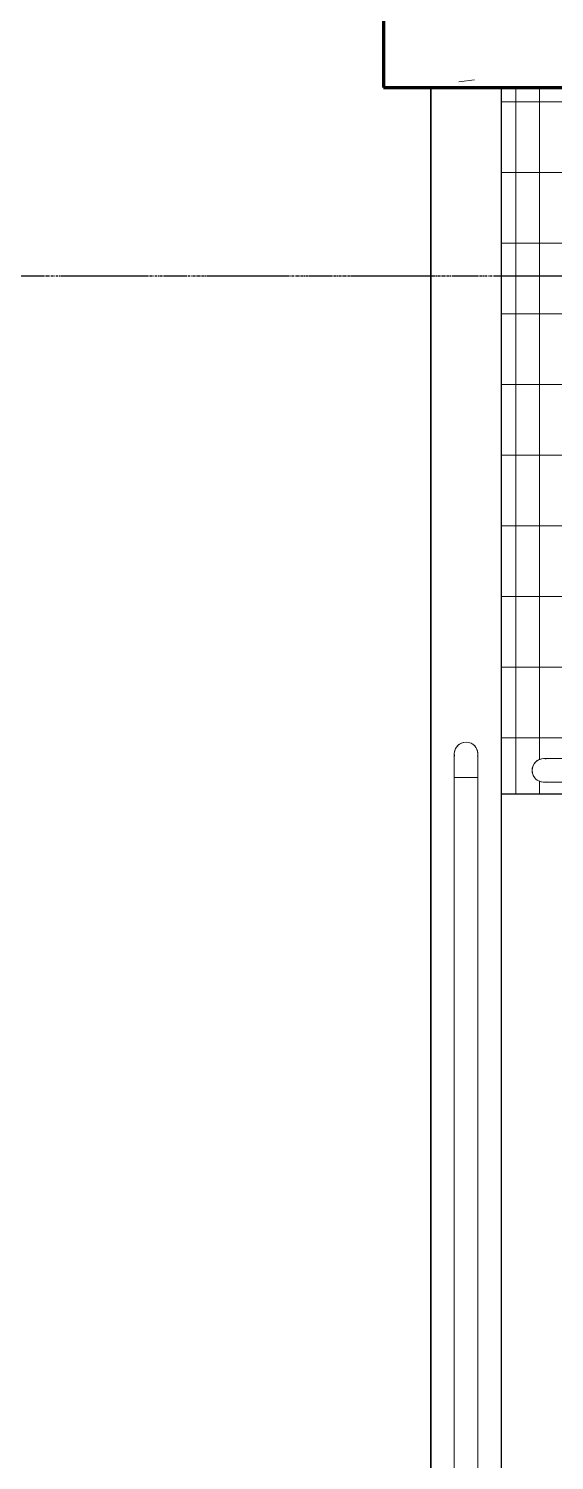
# Model space of a CAD drawing. Header units: millimetres. Extents: x -4391136 to -1798569, y -886572 to -291056.
# Drawn here: x -2509071 to -2507955, y -391026 to -387986 of the extents above; entities that cross this region are included whole.
import ezdxf
from ezdxf.enums import TextEntityAlignment as Align

# ---------------------------------------------------------------- set-up
doc = ezdxf.new("R2010")
doc.units = ezdxf.units.MM
for name, pattern in [('CENTER', [50.800000000000004, 31.75, -6.35, 6.35, -6.35]), ('TA_GL_000.70000', [1.925, 0.7, -0.175, 0.175, -0.175, 0.7]), ('Xref-C-1-PP17-AR-2214-01-B$0$DPA_Grid _ Level 100', [10, 5.5, -1.6, 1.3, -1.6]), ('Xref-C-1-PP17-AR-2214-01-B$0$Hidden', [7.143800000000001, 4.7625, -2.3813])]:
    doc.linetypes.add(name, pattern=pattern)
doc.layers.add('000 - 0_HIDE_OBJ_FRAMING_DEF_DIMS', color=7, linetype='Continuous', plot=False)
for name, color, linetype in [('000 - 0_SYM_DWG_GRID-BUBBLE_MAIN_COLOR_1', 7, 'Continuous'), ('000 - 0_SYM_DWG_GRIDLINE_MAIN_COLOR_251', 7, 'Continuous'), ('000 - GRID', 7, 'CENTER'), ('_PP-Dim', 7, 'Continuous'), ('Xref-C-1-PP17-AR-2214-01-B$0$A-DETL-MBND', 7, 'Xref-C-1-PP17-AR-2214-01-B$0$Hidden'), ('Xref-C-1-PP17-AR-2214-01-B$0$A-FLOR-E', 7, 'Continuous'), ('Xref-C-1-PP17-AR-2214-01-B$0$A-FLOR-HRAL', 7, 'Continuous'), ('Xref-C-1-PP17-AR-2214-01-B$0$A-FLOR-PATT', 7, 'Continuous'), ('Xref-C-1-PP17-AR-2214-01-B$0$A-Wall', 7, 'Continuous'), ('Xref-C-1-PP17-AR-2214-01-B$0$A-WALL-PATT', 7, 'Continuous'), ('Xref-C-1-PP17-AR-2214-01-B$0$S-BEAM', 7, 'Continuous'), ('Xref-C-1-PP17-AR-2214-01-B$0$WALL-E', 7, 'Continuous')]:
    doc.layers.add(name, color=color, linetype=linetype)
doc.styles.add('Arial', font='arial.ttf', dxfattribs={"height": 1500})
doc.styles.add('TA', font='', dxfattribs={"height": 4.5})
doc.styles.get('TA').set_extended_font_data('Cordia New')

# ---------------------------------------------------------------- blocks, each defined once
blk = doc.blocks.new('*U1278')
at = {"layer": '000 - 0_SYM_DWG_GRIDLINE_MAIN_COLOR_251', "color": 7, "linetype": 'ByBlock', "ltscale": 5}
blk.add_line((29.9999999999998, 0), (-560.4999999999969, 6.311186212045594e-14), dxfattribs=at)
at = {"color": 7, "style": 'TA', "flags": 1}
blk.add_attdef('LOCATION', (5.999999999999999, -6.000000000000001), '', height=4.5, rotation=270, dxfattribs=at)
at = {"layer": '000 - 0_SYM_DWG_GRID-BUBBLE_MAIN_COLOR_1', "color": 7, "style": 'Arial'}
blk.add_attdef('GRID-HEAD', text='', height=4.000000000000001, rotation=179.999999999987, dxfattribs=at).set_placement((73.74999998541176, 0), align=Align.MIDDLE_CENTER)
blk = doc.blocks.new('W-1-PP17-ENT2_REV00_20260526-152343_LOPF_MAIN_DIMS')
at = {"layer": '000 - GRID', "color": 7, "linetype": 'TA_GL_000.70000', "xscale": 50.00000000000036, "yscale": 50.00000000000036, "zscale": 50.00000000000036, "rotation": 180}
blk.add_blockref('*U1278', (-26525, -5300.000000001804), dxfattribs=at)
blk = doc.blocks.new('Xref-C-1-PP17-AR-2214-01-B$0$Railing - Post Start-V9-ENTRANCE 2 - LOWER ROOF FLOOR PLAN01-flat-2')
at = {"layer": 'Xref-C-1-PP17-AR-2214-01-B$0$A-FLOR-HRAL', "color": 7, "lineweight": 9}
for p, q in [((-50.00000000279397, 49.99999999941792), (-50.00000000279397, -5.820766091346741e-10)), ((-0.8518543429672718, 50.00000000005821), (-49.14814565703273, 50.00000000005821)), ((-49.14814565703273, 50.00000000005821), (-0.8518543429672718, 50.00000000005821)), ((-25, 50), (-49.14814565703273, 50)), ((-49.14814565703273, 50), (-25, 50)), ((-25, 50), (-0.8518543429672718, 50)), ((-0.8518543429672718, 50), (-25, 50)), ((-2.793967723846436e-09, -5.820766091346741e-10), (-2.793967723846436e-09, 24.53157560178079))]:
    blk.add_line(p, q, dxfattribs=at)
at = {"layer": 'Xref-C-1-PP17-AR-2214-01-B$0$A-FLOR-HRAL', "color": 7, "lineweight": 9, "flags": 128}
for points in [[(-50.00000000279397, 49.99999999941792), (-50.00000000279397, 48.00053329009097), (-50.00000000279397, 46.00426530092955), (-50.00000000279397, 44.01438963494729), (-50.00000000279397, 42.03408966871211), (-50.00000000279397, 40.06653345964151), (-50.00000000279397, 38.11486867803615), (-50.00000000279397, 36.1822175711859), (-50.00000000279397, 34.27167196857044), (-50.00000000279397, 32.38628833566327), (-50.00000000279397, 30.52908288396429), (-50.00000000279397, 28.70302674610866), (-50.00000000279397, 26.9110412223381), (-50.00000000279397, 25.15599310718244), (-50.00000000279397, 23.44069010333624), (-50.00000000279397, 21.76787632965716), (-50.00000000279397, 20.1402279312606), (-50.00000000279397, 18.56034879846266), (-50.00000000279397, 17.03076640079962), (-50.00000000279397, 15.55392774386564), (-50.00000000279397, 14.13219545444008), (-50.00000000279397, 12.76784400083125), (-50.00000000279397, 11.46305605443195), (-50.00000000279397, 10.21991899755085), (-50.00000000279397, 9.040421584330034), (-50.00000000279397, 7.926450758997817), (-50.00000000279397, 6.879788637219463), (-50.00000000279397, 5.902109655144159), (-50.00000000279397, 4.994977890572045), (-50.00000000279397, 4.159844560781494), (-50.00000000279397, 3.39804570103297), (-50.00000000279397, 2.710800026892684), (-50.00000000279397, 2.099206984916236), (-50.00000000279397, 1.564244993496686), (-50.00000000279397, 1.106769877602346), (-50.00000000279397, 0.7275134999654256), (-50.00000000279397, 0.4270825898274779), (-50.00000000279397, 0.2059577725012787), (-50.00000000279397, 0.06449280062224716), (-50.00000000279397, 0.002913987904321402), (-50.00000000279397, -6.402842700481415e-10)], [(-2.793967723846436e-09, -6.402842700481415e-10), (-2.793967723846436e-09, 0.03999466635286808), (-2.793967723846436e-09, 0.1599146842490882), (-2.793967723846436e-09, 0.3595682067098096), (-2.793967723846436e-09, 0.6386358306044713), (-2.793967723846436e-09, 0.9966711073066108), (-2.793967723846436e-09, 1.433101256785449), (-2.793967723846436e-09, 1.947228083852679), (-2.793967723846436e-09, 2.538229095283896), (-2.793967723846436e-09, 3.205158815486357), (-2.793967723846436e-09, 3.946950299257878), (-2.793967723846436e-09, 4.762416838377248), (-2.793967723846436e-09, 5.650253860396333), (-2.793967723846436e-09, 6.609041015501134), (-2.793967723846436e-09, 7.637244448706042), (-2.793967723846436e-09, 8.73321925388882), (-2.793967723846436e-09, 9.895212105184328), (-2.793967723846436e-09, 11.12136406183708), (-2.793967723846436e-09, 12.4097135423217), (-2.793967723846436e-09, 13.75819946231786), (-2.793967723846436e-09, 15.16466453205794), (-2.793967723846436e-09, 16.62685870734276), (-2.793967723846436e-09, 18.14244278945262), (-2.793967723846436e-09, 19.70899216720136), (-2.793967723846436e-09, 21.32400069577852), (-2.793967723846436e-09, 22.98488470597658), (-2.793967723846436e-09, 24.68898713774979), (-2.793967723846436e-09, 26.4335817907122), (-2.793967723846436e-09, 28.21587768557947), (-2.793967723846436e-09, 30.03302352910396), (-2.793967723846436e-09, 31.88211227557622), (-2.793967723846436e-09, 33.76018577744253), (-2.793967723846436e-09, 35.66423951782053), (-2.793967723846436e-09, 37.59122741676401), (-2.793967723846436e-09, 39.53806670481572), (-2.793967723846436e-09, 41.50164285441861), (-2.793967723846436e-09, 43.47881456249161), (-2.793967723846436e-09, 45.4664187761955), (-2.793967723846436e-09, 47.46127575275023), (-2.793967723846436e-09, 49.46019414649345), (-2.793967723846436e-09, 49.99999999941792)]]:
    blk.add_lwpolyline(points, dxfattribs=at)
at = {"layer": 'Xref-C-1-PP17-AR-2214-01-B$0$A-FLOR-HRAL', "color": 7, "lineweight": 9}
for points in [[(-49.53475117217749, 4.800623387622181), (-49.53475117217749, 4.800623387622181, 0.04814862949086881), (-50, 0)], [(-50, 0), (-50, 0, -0.04819398129461391), (-49.53475117217749, 4.800623387622181)], [(-0.4652488278225064, 4.800623387622181), (-0.4652488278225064, 4.800623387622181, -0.04814862949353235), (0, 0)], [(0, 0), (0, 0, 0.04819398129461391), (-0.4652488278225064, 4.800623387622181)]]:
    blk.add_lwpolyline(points, format="xyb", dxfattribs=at)
for radius, start, end in [(24.99999999999933, 170.7319285677985, 270), (25.00000000000918, 180, 0), (24.99999999999932, 270, 9.847347455583941)]:
    blk.add_arc((-25, 0), radius, start, end, dxfattribs=at)
blk = doc.blocks.new('Xref-C-1-PP17-AR-2214-01-B$0$Railing - Post End-V10-ENTRANCE 2 - LOWER ROOF FLOOR PLAN01-flat-3')
at = {"layer": 'Xref-C-1-PP17-AR-2214-01-B$0$A-FLOR-HRAL', "color": 7, "lineweight": 9}
for p, q in [((-50.00000000279397, -5.238689482212067e-10), (-50.00000000279397, -24.53157646371983)), ((-2.793967723846436e-09, -50.00000000046566), (-2.793967723846436e-09, -5.238689482212067e-10)), ((-0.8518543429672718, -49.99999999994179), (-49.14814565703273, -49.99999999994179)), ((-49.14814565703273, -49.99999999994179), (-0.8518543429672718, -49.99999999994179)), ((-25, -49.99999999994179), (-49.14814565703273, -49.99999999994179)), ((-49.14814565703273, -49.99999999994179), (-25, -49.99999999994179)), ((-25, -49.99999999994179), (-0.8518543429672718, -49.99999999994179)), ((-0.8518543429672718, -49.99999999994179), (-25, -49.99999999994179))]:
    blk.add_line(p, q, dxfattribs=at)
for points in [[(-49.53475117217749, -4.800623387622181), (-49.53475117217749, -4.800623387622181, -0.04814862949082609), (-50, 0)], [(-50, 0), (-50, 0, 0.04819398129551256), (-49.53475117217749, -4.800623387622181)], [(0, 0), (0, 0, -0.04819398129371526), (-0.4652488278225064, -4.800623387622181)], [(-0.4652488278225064, -4.800623387622181), (-0.4652488278225064, -4.800623387622181, 0.04814862948902141), (0, 0)]]:
    blk.add_lwpolyline(points, format="xyb", dxfattribs=at)
at = {"layer": 'Xref-C-1-PP17-AR-2214-01-B$0$A-FLOR-HRAL', "color": 7, "lineweight": 9, "flags": 128}
for points in [[(-50.00000000279397, -5.238689482212067e-10), (-50.00000000279397, -0.03999466745881364), (-50.00000000279397, -0.1599146854132414), (-50.00000000279397, -0.3595682078157552), (-50.00000000279397, -0.6386358317686245), (-50.00000000279397, -0.996671108470764), (-50.00000000279397, -1.433101257891394), (-50.00000000279397, -1.947228084958624), (-50.00000000279397, -2.538229096389841), (-50.00000000279397, -3.20515881665051), (-50.00000000279397, -3.946950300363824), (-50.00000000279397, -4.762416839541402), (-50.00000000279397, -5.650253861560486), (-50.00000000279397, -6.60904101660708), (-50.00000000279397, -7.637244449870195), (-50.00000000279397, -8.733219255052973), (-50.00000000279397, -9.895212106290273), (-50.00000000279397, -11.12136406294303), (-50.00000000279397, -12.40971354348585), (-50.00000000279397, -13.75819946348201), (-50.00000000279397, -15.16466453316389), (-50.00000000279397, -16.62685870844871), (-50.00000000279397, -18.14244279055856), (-50.00000000279397, -19.7089921683073), (-50.00000000279397, -21.32400069688447), (-50.00000000279397, -22.98488470708253), (-50.00000000279397, -24.68898713885574), (-50.00000000279397, -26.43358179181814), (-50.00000000279397, -28.21587768668542), (-50.00000000279397, -30.0330235302099), (-50.00000000279397, -31.88211227668216), (-50.00000000279397, -33.76018577854848), (-50.00000000279397, -35.66423951892648), (-50.00000000279397, -37.59122741786996), (-50.00000000279397, -39.53806670592166), (-50.00000000279397, -41.50164285546634), (-50.00000000279397, -43.47881456359755), (-50.00000000279397, -45.46641877730144), (-50.00000000279397, -47.46127575379796), (-50.00000000279397, -49.4601941475994), (-50.00000000279397, -50.00000000046566)], [(-2.793967723846436e-09, -50.00000000046566), (-2.793967723846436e-09, -48.00053329113871), (-2.793967723846436e-09, -46.00426530203549), (-2.793967723846436e-09, -44.01438963605324), (-2.793967723846436e-09, -42.03408966975985), (-2.793967723846436e-09, -40.06653346074745), (-2.793967723846436e-09, -38.11486867914209), (-2.793967723846436e-09, -36.18221757229185), (-2.793967723846436e-09, -34.27167196967639), (-2.793967723846436e-09, -32.38628833676921), (-2.793967723846436e-09, -30.52908288507024), (-2.793967723846436e-09, -28.70302674721461), (-2.793967723846436e-09, -26.91104122344404), (-2.793967723846436e-09, -25.15599310834659), (-2.793967723846436e-09, -23.44069010444218), (-2.793967723846436e-09, -21.7678763307631), (-2.793967723846436e-09, -20.14022793236654), (-2.793967723846436e-09, -18.5603487995686), (-2.793967723846436e-09, -17.03076640196377), (-2.793967723846436e-09, -15.55392774497159), (-2.793967723846436e-09, -14.13219545554603), (-2.793967723846436e-09, -12.7678440019954), (-2.793967723846436e-09, -11.46305605553789), (-2.793967723846436e-09, -10.219918998715), (-2.793967723846436e-09, -9.040421585494187), (-2.793967723846436e-09, -7.926450760103762), (-2.793967723846436e-09, -6.879788638325408), (-2.793967723846436e-09, -5.902109656250104), (-2.793967723846436e-09, -4.994977891677991), (-2.793967723846436e-09, -4.159844561945647), (-2.793967723846436e-09, -3.398045702138916), (-2.793967723846436e-09, -2.710800028056838), (-2.793967723846436e-09, -2.099206986080389), (-2.793967723846436e-09, -1.564244994602632), (-2.793967723846436e-09, -1.106769878766499), (-2.793967723846436e-09, -0.7275135010713711), (-2.793967723846436e-09, -0.4270825909334235), (-2.793967723846436e-09, -0.2059577736654319), (-2.793967723846436e-09, -0.06449280172819272), (-2.793967723846436e-09, -0.00291398901026696), (-2.793967723846436e-09, -5.238689482212067e-10)]]:
    blk.add_lwpolyline(points, dxfattribs=at)
at = {"layer": 'Xref-C-1-PP17-AR-2214-01-B$0$A-FLOR-HRAL', "color": 7, "lineweight": 9}
for radius, start, end in [(24.99999999999932, 90, 189.8473464785758), (25.00000000000918, 180, 0), (24.99999999999934, 350.7319292301236, 90)]:
    blk.add_arc((-25, 0), radius, start, end, dxfattribs=at)
blk = doc.blocks.new('Xref-C-1-PP17-AR-2214-01-B$0$Railing - Railing-11482197-ENTRANCE 2 - LOWER ROOF FLOOR PLAN01-flat-1')
at = {"layer": 'Xref-C-1-PP17-AR-2214-01-B$0$A-FLOR-HRAL', "color": 7, "lineweight": 9}
for p, q in [((-2733817.744708749, -507248.9466707958), (-2733817.744708749, -509208.9466707958)), ((-2733816.892854404, -507248.9466707953), (-2733768.596563089, -507248.9466707953)), ((-2733768.596563089, -507248.9466707953), (-2733816.892854404, -507248.9466707953)), ((-2733767.744708749, -509208.9466707958), (-2733767.744708749, -507248.9466707958)), ((-2733816.892854404, -509208.9466707953), (-2733768.596563089, -509208.9466707953)), ((-2733768.596563089, -509208.9466707953), (-2733816.892854404, -509208.9466707953))]:
    blk.add_line(p, q, dxfattribs=at)
at = {"color": 7}
for name, p in [('Xref-C-1-PP17-AR-2214-01-B$0$Railing - Post End-V10-ENTRANCE 2 - LOWER ROOF FLOOR PLAN01-flat-3', (-2733767.744708746, -507198.9466707953)), ('Xref-C-1-PP17-AR-2214-01-B$0$Railing - Post Start-V9-ENTRANCE 2 - LOWER ROOF FLOOR PLAN01-flat-2', (-2733767.744708746, -509258.9466707953))]:
    blk.add_blockref(name, p, dxfattribs=at)
blk = doc.blocks.new('Xref-C-1-PP17-AR-2214-01-B$0$Top Rail Type - Top Rail_Internal_-V22-ENTRANCE 2 - LOWER ROOF FLOOR PLAN01-flat-1')
at = {"layer": 'Xref-C-1-PP17-AR-2214-01-B$0$A-FLOR-HRAL', "color": 7, "lineweight": 9}
for p, q in [((-2733777.735888853, -509398.9466707954), (-2733777.735888853, -509448.9466707954)), ((-2733777.735888853, -509398.9466707954), (-2730337.735888853, -509398.9466707954)), ((-2733777.735888853, -509448.9466707954), (-2730337.735888853, -509448.9466707954))]:
    blk.add_line(p, q, dxfattribs=at)
blk = doc.blocks.new('Xref-C-1-PP17-AR-2214-01-B$0$Top Rail Type - Top Rail_Internal_-12332625-ENTRANCE 2 - LOWER ROOF FLOOR PLAN01-flat-1')
at = {"layer": 'Xref-C-1-PP17-AR-2214-01-B$0$A-FLOR-HRAL', "color": 7, "lineweight": 9}
for p, q in [((-2730337.735888856, -509398.946670796), (-2733777.735888856, -509398.946670796)), ((-2733777.735888853, -509448.0948164526), (-2733777.735888853, -509399.7985251382)), ((-2733777.735888853, -509399.7985251382), (-2733777.735888853, -509448.0948164526)), ((-2733777.735888856, -509448.946670796), (-2730337.735888856, -509448.946670796))]:
    blk.add_line(p, q, dxfattribs=at)
blk = doc.blocks.new('Xref-C-1-PP17-AR-2214-01-B$0$Railing - Post Start-V9-ENTRANCE 2 - LOWER ROOF FLOOR PLAN01-flat-1')
at = {"layer": 'Xref-C-1-PP17-AR-2214-01-B$0$A-FLOR-HRAL', "color": 7, "lineweight": 9}
for p, q in [((49.99999999953434, 50.00000000291038), (-4.656612873077393e-10, 50.00000000291038)), ((50, 0.8518543427926488), (50, 49.14814565720735)), ((50, 49.14814565720735), (50, 0.8518543427926488)), ((50, 25), (50, 49.14814565726556)), ((50, 49.14814565726556), (50, 25)), ((-4.656612873077393e-10, 2.91038304567337e-09), (24.53157560201362, 2.91038304567337e-09)), ((50, 25), (50, 0.8518543427926488)), ((50, 0.8518543427926488), (50, 25))]:
    blk.add_line(p, q, dxfattribs=at)
at = {"layer": 'Xref-C-1-PP17-AR-2214-01-B$0$A-FLOR-HRAL', "color": 7, "lineweight": 9, "flags": 128}
for points in [[(49.99999999953434, 50.00000000296859), (48.00053329020739, 50.00000000296859), (46.00426530092955, 50.00000000296859), (44.01438963506371, 50.00000000296859), (42.03408966865391, 50.00000000296859), (40.06653345981613, 50.00000000296859), (38.11486867815256, 50.00000000296859), (36.18221757141873, 50.00000000296859), (34.27167196851224, 50.00000000296859), (32.38628833554685, 50.00000000296859), (30.52908288408071, 50.00000000296859), (28.70302674593404, 50.00000000296859), (26.91104122251272, 50.00000000296859), (25.15599310724065, 50.00000000296859), (23.44069010345265, 50.00000000296859), (21.76787632983178, 50.00000000296859), (20.14022793108597, 50.00000000296859), (18.56034879852086, 50.00000000296859), (17.03076640097424, 50.00000000296859), (15.55392774380744, 50.00000000296859), (14.13219545455649, 50.00000000296859), (12.76784400083125, 50.00000000296859), (11.46305605443195, 50.00000000296859), (10.21991899749264, 50.00000000296859), (9.04042158415541, 50.00000000296859), (7.92645075917244, 50.00000000296859), (6.879788637161255, 50.00000000296859), (5.902109655085951, 50.00000000296859), (4.994977890513837, 50.00000000296859), (4.159844561014324, 50.00000000296859), (3.398045700974762, 50.00000000296859), (2.7108000270091, 50.00000000296859), (2.099206984974444, 50.00000000296859), (1.564244993496686, 50.00000000296859), (1.106769877485931, 50.00000000296859), (0.7275135000236332, 50.00000000296859), (0.4270825898274779, 50.00000000296859), (0.2059577726759017, 50.00000000296859), (0.06449280073866248, 50.00000000296859), (0.00291398772969842, 50.00000000296859), (-4.656612873077393e-10, 50.00000000296859)], [(-4.656612873077393e-10, 2.968590706586838e-09), (0.03999466635286808, 2.968590706586838e-09), (0.1599146844819188, 2.968590706586838e-09), (0.3595682065933943, 2.968590706586838e-09), (0.6386358304880559, 2.968590706586838e-09), (0.9966711071319878, 2.968590706586838e-09), (1.433101256843656, 2.968590706586838e-09), (1.947228083852679, 2.968590706586838e-09), (2.538229095283896, 2.968590706586838e-09), (3.205158815719187, 2.968590706586838e-09), (3.946950299199671, 2.968590706586838e-09), (4.762416838202626, 2.968590706586838e-09), (5.650253860279918, 2.968590706586838e-09), (6.609041015617549, 2.968590706586838e-09), (7.637244448531419, 2.968590706586838e-09), (8.733219253830612, 2.968590706586838e-09), (9.895212105009705, 2.968590706586838e-09), (11.12136406172067, 2.968590706586838e-09), (12.40971354255453, 2.968590706586838e-09), (13.75819946220145, 2.968590706586838e-09), (15.16466453205794, 2.968590706586838e-09), (16.62685870751739, 2.968590706586838e-09), (18.14244278939441, 2.968590706586838e-09), (19.70899216737598, 2.968590706586838e-09), (21.32400069572031, 2.968590706586838e-09), (22.98488470586017, 2.968590706586838e-09), (24.68898713774979, 2.968590706586838e-09), (26.43358179088682, 2.968590706586838e-09), (28.21587768569589, 2.968590706586838e-09), (30.03302352922037, 2.968590706586838e-09), (31.88211227534339, 2.968590706586838e-09), (33.76018577767536, 2.968590706586838e-09), (35.66423951787874, 2.968590706586838e-09), (37.59122741688043, 2.968590706586838e-09), (39.53806670475751, 2.968590706586838e-09), (41.50164285441861, 2.968590706586838e-09), (43.47881456231698, 2.968590706586838e-09), (45.4664187761955, 2.968590706586838e-09), (47.46127575263381, 2.968590706586838e-09), (49.46019414626062, 2.968590706586838e-09), (49.99999999953434, 2.968590706586838e-09)]]:
    blk.add_lwpolyline(points, dxfattribs=at)
at = {"layer": 'Xref-C-1-PP17-AR-2214-01-B$0$A-FLOR-HRAL', "color": 7, "lineweight": 9}
for points in [[(4.800623387563974, 49.53475117235212), (4.800623387563974, 49.53475117235212, 0.04814862952291788), (0, 50)], [(0, 50), (0, 50, -0.04819398126202269), (4.800623387563974, 49.53475117235212)], [(4.800623387563974, 0.4652488276478834), (4.800623387563974, 0.4652488276478834, -0.04814862953475946), (0, 0)], [(0, 0), (0, 0, 0.0481939812746656), (4.800623387563974, 0.4652488276478834)]]:
    blk.add_lwpolyline(points, format="xyb", dxfattribs=at)
for radius, start, end in [(25.00000000000919, 90, 270), (24.99999999999934, 80.731928553021, 180), (24.99999999999933, 180, 279.8473474627261)]:
    blk.add_arc((0, 25), radius, start, end, dxfattribs=at)
blk = doc.blocks.new('Xref-C-1-PP17-AR-2214-01-B$0$Railing - Railing-12332619-ENTRANCE 2 - LOWER ROOF FLOOR PLAN01-flat-1')
at = {"layer": 'Xref-C-1-PP17-AR-2214-01-B$0$A-FLOR-HRAL', "color": 7, "lineweight": 9}
for p, q in [((-2730337.735888856, -509398.946670796), (-2733777.735888856, -509398.946670796)), ((-2733777.735888853, -509399.7985251382), (-2733777.735888853, -509448.0948164526)), ((-2733777.735888853, -509448.0948164526), (-2733777.735888853, -509399.7985251382)), ((-2733777.735888856, -509448.946670796), (-2730337.735888856, -509448.946670796))]:
    blk.add_line(p, q, dxfattribs=at)
at = {"color": 7}
blk.add_blockref('Xref-C-1-PP17-AR-2214-01-B$0$Railing - Post Start-V9-ENTRANCE 2 - LOWER ROOF FLOOR PLAN01-flat-1', (-2733827.735888853, -509448.9466707954), dxfattribs=at)
blk = doc.blocks.new('W-1-PP17-ENT2_REV00_20260526-152612_EX_LOPF-1')
at = {"layer": 'Xref-C-1-PP17-AR-2214-01-B$0$A-FLOR-PATT', "lineweight": 9}
h = blk.add_hatch(dxfattribs=at)
h.set_pattern_fill('ACET-2D-FP_10', angle=-89.99999999999999, style=0, pattern_type=2)
h.set_pattern_definition([(90, (496812.8656707951, -2854291.692708746), (-50.00000000000001, -1.722546424198833e-14), []), (180, (496812.8656707951, -2854291.692708746), (2.325468329556098e-14, -150), [])])
h.paths.add_polyline_path([(-12634.15626305388, -6356.408818391676), (-12635.00000000233, -6349.999999996333), (-12633.38361004647, -6341.683771622425), (-12629.091288344, -6334.164594369999), (-12624.4233451481, -6329.8251995389), (-12622.04479502654, -6328.223598660028), (-12610.00000000233, -6325.755791620875), (-12585.11016001133, -6324.999999996333), (-10545.43541859556, -6325.851854338835), (-10534.36440867186, -6330.755388752616), (-10530.21670755837, -6335.066431673768), (-10526.78810656443, -6341.269211062288), (-10525.84373695869, -6343.591181537195), (-10525.00000000233, -6349.999999996333), (-10527.51784815639, -6360.492540978419), (-10530.90871177102, -6365.835405766557), (-10535.57665450033, -6370.174800179491), (-10537.50000000233, -6371.650635090715), (-10550.00000000186, -6374.244208415097), (-10576.42888516188, -6374.999999995867), (-12614.56458146358, -6374.148145653366), (-12625.63559139566, -6369.244611191156), (-12630.01486414578, -6364.63177820394), (-12632.14548247121, -6361.305332752934)], flags=16)
h.paths.add_polyline_path([(-12247.83542993665, -4899.999999996799), (-12700.00000000233, -4899.999999996799), (-12700.00000000233, -6399.999999996333), (-10500.00000000233, -6399.999999996333), (-10500.00000000233, -4899.999999996799), (-10625.00000000233, -4899.999999996799), (-10625.00000000233, -6097.431148545875), (-11425.00000000233, -6097.431148545875), (-11425.00000000233, -4899.999999996799)])
at = {"layer": 'Xref-C-1-PP17-AR-2214-01-B$0$A-WALL-PATT', "lineweight": 9}
h = blk.add_hatch(dxfattribs=at)
h.set_pattern_fill('ACET-2D-FP_12', angle=-40.00000000001929, style=0, pattern_type=2)
h.set_pattern_definition([(49.99999999998066, (-8394.749623530079, -4899.999786735105), (-459.033747442358, 385.1750481771305), [76.19999999489092, -838.1999999438001]), (354.9999999999807, (-8394.749623530079, -4899.999786735105), (65.28252746094925, 746.1827033320443), [60.95999999902279, -670.5599999892506]), (100.4509999999806, (-8334.02212549001, -4905.312642071454), (-693.3830033237465, -127.8976821540858), [64.760000009727, -712.360000106997]), (46.18399999998068, (-8394.75019914424, -4696.799605079985), (-648.5724861597413, 622.3064180691725), [114.2999999805889, -1257.299999786477]), (96.63599999998067, (-8304.39000949217, -4710.813687962538), (-1050.53431868169, -122.2199233649302), [97.13999998684996, -1068.539999855349]), (351.1839999999806, (-8394.75019914424, -4696.799605079985), (172.1971373298435, 1110.274966447614), [91.43999999912084, -1005.839999990329]), (20.99999999998068, (-8293.150094295852, -4747.599906405958), (-214.7433929590627, 559.4256647136064), [76.20000000503082, -838.200000055339]), (325.9999999999807, (-8293.150094295852, -4747.599906405958), (418.8539380778092, 620.9765001013877), [60.9599999951956, -670.5599999471516]), (71.45099999998068, (-8242.61204123823, -4781.688312839309), (-668.4524659854361, 224.2969172061419), [64.75999999221385, -712.3599999143522]), (37.49999999998067, (-8394.749623530079, -4899.999786735105), (-158.7692420319073, 206.91210464295), [33.52799999703571, -628.9039999443971, 33.52799999703571, -1320.29199988327]), (37.49999999998067, (-8394.749623530079, -4899.999786735105), (-158.7692420319073, 206.91210464295), [-695.9599999384686, -647.1919999427803, 33.52799999703571, -639.571999943454]), (7.499999999980671, (-8394.749623530079, -4899.999786735105), (-47.30360575212411, 359.3065579393879), [33.52799999999587, -354.5839999999563, 33.52799999999587, -870.203999999893]), (7.499999999980671, (-8394.749623530079, -4899.999786735105), (-47.30360575212411, 359.3065579393879), [-421.6399999999481, -613.6639999999245, 33.52799999999587, -223.0119999999726]), (327.4999999999807, (-8621.318079446442, -4900.000574928301), (146.1911639366298, 229.4741615331733), [33.52800000003585, -220.4720000002358, 33.52800000003585, -1810.512000001937]), (327.4999999999807, (-8621.318079446442, -4900.000574928301), (146.1911639366298, 229.4741615331733), [-287.5280000003075, -758.9520000008117, 33.52800000003585, -1018.032000001089]), (317.4999999999807, (-8722.917848880403, -4900.000479713606), (321.0978918577311, 350.4168590595947), [33.52800000457609, -296.6720000404915, 33.52800000457609, -1239.520000169177]), (317.4999999999807, (-8722.917848880403, -4900.000479713606), (321.0978918577311, 350.4168590595947), [-363.7280000496437, -492.7600000672547, 33.52800000457609, -713.2320000973459])])
h.paths.add_polyline_path([(-12950.00000000233, -4699.999999995867), (-12950.00000000233, -4899.999999996799), (-3839.500000002328, -4899.999999996799), (-3839.500000002328, -4699.999999995867)])
at = {"layer": '000 - 0_HIDE_OBJ_FRAMING_DEF_DIMS', "color": 7, "linetype": 'Xref-C-1-PP17-AR-2214-01-B$0$DPA_Grid _ Level 100'}
blk.add_line((-29475.61840735516, -5299.999999999593), (7016.002662105951, -5299.999999999593), dxfattribs=at)
at = {"layer": 'Xref-C-1-PP17-AR-2214-01-B$0$A-DETL-MBND', "color": 7}
blk.add_line((-12700.00000000186, -4999.999999999593), (-12700.00000000186, -4900.000000000058), dxfattribs=at)
at = {"layer": 'Xref-C-1-PP17-AR-2214-01-B$0$A-FLOR-E', "color": 7}
for p, q in [((-12850.00000000186, -4900.000000000058), (-12850.00000000186, -10055.0088198926)), ((-12700.00000000186, -10205.0088198926), (-12700.00000000186, -4899.999999999593)), ((-11397.50000000186, -4899.999999999593), (-12700.00000000186, -4899.999999999593)), ((-12700.00000000186, -6399.999999999127), (-10500.00000000186, -6399.999999999127))]:
    blk.add_line(p, q, dxfattribs=at)
at = {"layer": 'Xref-C-1-PP17-AR-2214-01-B$0$A-Wall', "color": 7, "lineweight": 70}
for p, q in [((-12950.00000000186, -4699.999999999593), (-12950.00000000186, -4899.999999999593)), ((-12950.00000000186, -4899.999999999593), (-10500.00000000186, -4899.999999999593))]:
    blk.add_line(p, q, dxfattribs=at)
at = {"layer": 'Xref-C-1-PP17-AR-2214-01-B$0$S-BEAM', "color": 7}
blk.add_line((-12850.00000000233, -4899.999999999593), (-11397.50000000186, -4899.999999999593), dxfattribs=at)
at = {"layer": 'Xref-C-1-PP17-AR-2214-01-B$0$WALL-E', "color": 7}
for p, q in [((-12850.00000000186, -4899.999999999593), (-11397.50000000186, -4899.999999999593)), ((-12850.00000000186, -10055.0088198926), (-12850.00000000186, -4899.999999999593)), ((-12700.00000000186, -10205.0088198926), (-12700.00000000186, -4899.999999999593))]:
    blk.add_line(p, q, dxfattribs=at)
at = {"color": 7, "rotation": 270}
for name in ['Xref-C-1-PP17-AR-2214-01-B$0$Railing - Railing-12332619-ENTRANCE 2 - LOWER ROOF FLOOR PLAN01-flat-1', 'Xref-C-1-PP17-AR-2214-01-B$0$Railing - Railing-11482197-ENTRANCE 2 - LOWER ROOF FLOOR PLAN01-flat-1', 'Xref-C-1-PP17-AR-2214-01-B$0$Top Rail Type - Top Rail_Internal_-V22-ENTRANCE 2 - LOWER ROOF FLOOR PLAN01-flat-1', 'Xref-C-1-PP17-AR-2214-01-B$0$Top Rail Type - Top Rail_Internal_-12332625-ENTRANCE 2 - LOWER ROOF FLOOR PLAN01-flat-1']:
    blk.add_blockref(name, (496648.9466707949, -2740142.744708746), dxfattribs=at)

msp = doc.modelspace()

# ---------------------------------------------------------------- block references
at = {"layer": '_PP-Dim', "color": 7}
msp.add_blockref('W-1-PP17-ENT2_REV00_20260526-152343_LOPF_MAIN_DIMS', (-2495367.514610203, -383210.8748381315), dxfattribs=at)

# ---------------------------------------------------------------- next in the draw order: block references
msp.add_blockref('W-1-PP17-ENT2_REV00_20260526-152612_EX_LOPF-1', (-2495367.514610203, -383210.8748381315), dxfattribs=at)

doc.saveas('drawing.dxf')
